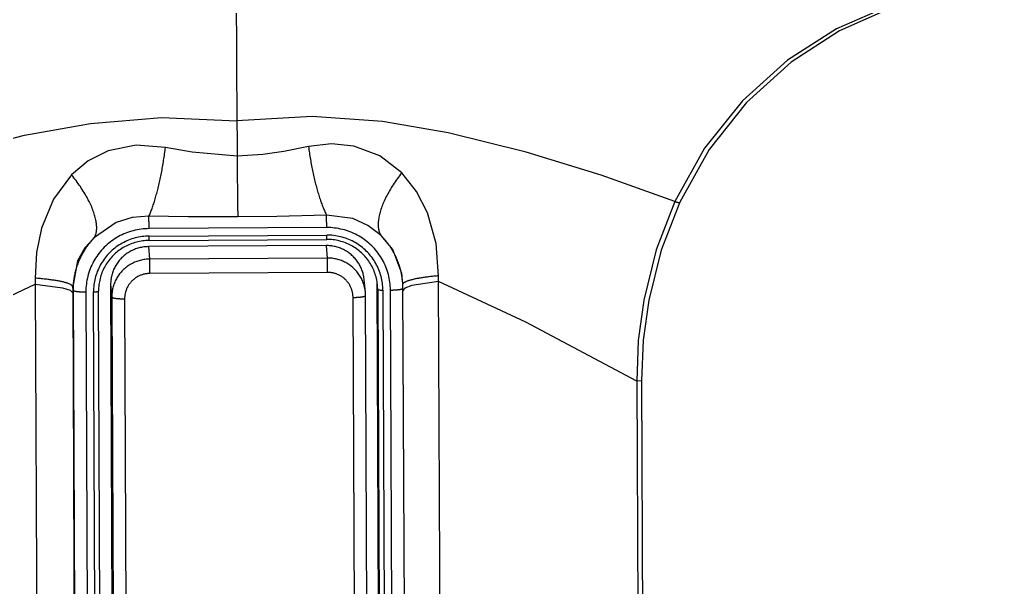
# Model space of a CAD drawing. Extents: x 5051 to 8526, y -300 to 2247.
# Drawn here: x 6057.12 to 6095.95, y 1175.55 to 1197.9 of the extents above; entities that cross this region are included whole.
import ezdxf

# ---------------------------------------------------------------- set-up
doc = ezdxf.new("R2010")
doc.units = 0
doc.header["$LTSCALE"] = 4
doc.header["$MEASUREMENT"] = 0
doc.layers.add('1', color=7, linetype='CONTINUOUS', true_color=0xffffff)

msp = doc.modelspace()

# ---------------------------------------------------------------- linework, layer by layer
at = {"layer": '1', "color": 7, "linetype": 'Continuous'}
for p, q in [((6069.217, 1189.714), (6062.218, 1189.672)), ((6062.219, 1189.375), (6069.218, 1189.417)), ((6069.195, 1189.004), (6062.196, 1188.962)), ((6062.217, 1189.203), (6069.217, 1189.245)), ((6062.217, 1189.204), (6062.217, 1189.203)), ((6069.195, 1189.004), (6069.241, 1188.514)), ((6062.196, 1188.962), (6062.241, 1188.471)), ((6069.241, 1188.514), (6062.241, 1188.471)), ((6069.249, 1187.948), (6062.25, 1187.906)), ((6060.702, 1187.467), (6060.748, 1186.977)), ((6060.702, 1187.467), (6060.812, 1161.724)), ((6070.741, 1187.167), (6070.695, 1187.657)), ((6071.225, 1187.278), (6071.201, 1187.531)), ((6071.311, 1161.787), (6071.201, 1187.531)), ((6072.208, 1187.586), (6072.196, 1187.715)), ((6059.222, 1187.248), (6059.21, 1187.381)), ((6059.222, 1187.248), (6059.332, 1161.505)), ((6059.728, 1187.181), (6059.839, 1161.438)), ((6060.139, 1161.44), (6060.028, 1187.183)), ((6060.336, 1161.469), (6060.226, 1187.212)), ((6071.225, 1187.278), (6071.335, 1161.535)), ((6071.427, 1187.252), (6071.538, 1161.508)), ((6071.838, 1161.51), (6071.727, 1187.253)), ((6072.331, 1161.583), (6072.221, 1187.326)), ((6060.748, 1186.977), (6060.858, 1161.234)), ((6061.254, 1186.91), (6061.365, 1161.167)), ((6070.364, 1161.221), (6070.254, 1186.964)), ((6070.857, 1161.294), (6070.747, 1187.037)), ((6081.431, 1183.668), (6081.888, 1077.066))]:
    msp.add_line(p, q, dxfattribs=at)
for points in [[(6065.648, 1199.103, 0), (6065.665, 1196.224, 0), (6065.678, 1193.914, 0)], [(6095.943, 1199.282, 0), (6093.644, 1199.045, 0), (6091.413, 1198.458, 0), (6089.306, 1197.538, 0), (6087.375, 1196.306, 0), (6085.592, 1194.708, 0), (6084.1, 1192.836, 0), (6082.931, 1190.741, 0)], [(6095.952, 1199.232, 0), (6093.686, 1198.973, 0), (6091.489, 1198.378, 0), (6089.414, 1197.457, 0), (6087.512, 1196.229, 0), (6085.756, 1194.642, 0), (6084.285, 1192.789, 0), (6083.129, 1190.719, 0)], [(6048.254, 1190.533, 0), (6051.196, 1191.597, 0), (6054.193, 1192.55, 0), (6057.306, 1193.348, 0), (6059.908, 1193.815, 0), (6062.705, 1194.051, 0), (6065.678, 1193.914, 0)], [(6082.931, 1190.741, 0), (6080.03, 1191.771, 0), (6077.073, 1192.688, 0), (6073.996, 1193.449, 0), (6071.42, 1193.884, 0), (6068.641, 1194.086, 0), (6065.678, 1193.914, 0)], [(6065.678, 1193.914, 0), (6065.683, 1193.141, 0), (6065.686, 1192.528, 0)], [(6062.862, 1192.87, 0), (6061.708, 1192.955, 0), (6060.603, 1192.732, 0), (6059.824, 1192.346, 0), (6059.161, 1191.793, 0)], [(6062.212, 1190.158, 0), (6062.228, 1190.193, 0), (6062.244, 1190.229, 0), (6062.259, 1190.267, 0), (6062.275, 1190.305, 0), (6062.291, 1190.344, 0), (6062.307, 1190.385, 0), (6062.322, 1190.426, 0), (6062.338, 1190.469, 0), (6062.353, 1190.512, 0), (6062.369, 1190.557, 0), (6062.384, 1190.602, 0), (6062.4, 1190.649, 0), (6062.415, 1190.696, 0), (6062.43, 1190.744, 0), (6062.445, 1190.794, 0), (6062.46, 1190.844, 0), (6062.475, 1190.894, 0), (6062.49, 1190.946, 0), (6062.504, 1190.998, 0), (6062.519, 1191.052, 0), (6062.533, 1191.106, 0), (6062.547, 1191.16, 0), (6062.561, 1191.215, 0), (6062.575, 1191.271, 0), (6062.589, 1191.328, 0), (6062.603, 1191.385, 0), (6062.616, 1191.443, 0), (6062.629, 1191.501, 0), (6062.642, 1191.56, 0), (6062.655, 1191.62, 0), (6062.668, 1191.68, 0), (6062.68, 1191.74, 0), (6062.692, 1191.801, 0), (6062.704, 1191.862, 0), (6062.716, 1191.923, 0), (6062.728, 1191.985, 0), (6062.739, 1192.047, 0), (6062.75, 1192.11, 0), (6062.761, 1192.172, 0), (6062.771, 1192.235, 0), (6062.782, 1192.298, 0), (6062.792, 1192.362, 0), (6062.801, 1192.425, 0), (6062.811, 1192.489, 0), (6062.82, 1192.552, 0), (6062.829, 1192.616, 0), (6062.838, 1192.68, 0), (6062.846, 1192.743, 0), (6062.854, 1192.807, 0), (6062.862, 1192.87, 0)], [(6065.686, 1192.528, 0), (6063.921, 1192.677, 0), (6062.862, 1192.87, 0)], [(6068.498, 1192.904, 0), (6067.521, 1192.711, 0), (6066.694, 1192.593, 0), (6065.686, 1192.528, 0)], [(6072.175, 1191.872, 0), (6071.314, 1192.536, 0), (6070.282, 1192.922, 0), (6069.399, 1193.008, 0), (6068.498, 1192.904, 0)], [(6068.498, 1192.904, 0), (6068.506, 1192.841, 0), (6068.515, 1192.777, 0), (6068.524, 1192.714, 0), (6068.533, 1192.65, 0), (6068.543, 1192.587, 0), (6068.553, 1192.523, 0), (6068.564, 1192.46, 0), (6068.574, 1192.397, 0), (6068.585, 1192.333, 0), (6068.596, 1192.27, 0), (6068.608, 1192.208, 0), (6068.62, 1192.145, 0), (6068.632, 1192.083, 0), (6068.644, 1192.021, 0), (6068.657, 1191.959, 0), (6068.669, 1191.898, 0), (6068.683, 1191.837, 0), (6068.696, 1191.776, 0), (6068.709, 1191.716, 0), (6068.723, 1191.656, 0), (6068.737, 1191.597, 0), (6068.752, 1191.538, 0), (6068.766, 1191.48, 0), (6068.781, 1191.422, 0), (6068.796, 1191.365, 0), (6068.811, 1191.309, 0), (6068.826, 1191.253, 0), (6068.841, 1191.198, 0), (6068.857, 1191.144, 0), (6068.873, 1191.09, 0), (6068.889, 1191.037, 0), (6068.905, 1190.985, 0), (6068.921, 1190.933, 0), (6068.937, 1190.883, 0), (6068.954, 1190.833, 0), (6068.97, 1190.784, 0), (6068.987, 1190.736, 0), (6069.004, 1190.689, 0), (6069.021, 1190.642, 0), (6069.038, 1190.597, 0), (6069.055, 1190.553, 0), (6069.072, 1190.509, 0), (6069.089, 1190.467, 0), (6069.107, 1190.426, 0), (6069.124, 1190.385, 0), (6069.142, 1190.346, 0), (6069.159, 1190.308, 0), (6069.176, 1190.271, 0), (6069.194, 1190.235, 0), (6069.211, 1190.2, 0)], [(6065.688, 1192.528, 0), (6065.688, 1192.475, 0), (6065.688, 1192.421, 0), (6065.688, 1192.367, 0), (6065.689, 1192.314, 0), (6065.689, 1192.26, 0), (6065.689, 1192.207, 0), (6065.69, 1192.153, 0), (6065.69, 1192.1, 0), (6065.69, 1192.046, 0), (6065.691, 1191.993, 0), (6065.691, 1191.94, 0), (6065.692, 1191.887, 0), (6065.692, 1191.834, 0), (6065.692, 1191.782, 0), (6065.693, 1191.729, 0), (6065.693, 1191.677, 0), (6065.694, 1191.625, 0), (6065.694, 1191.573, 0), (6065.695, 1191.522, 0), (6065.695, 1191.47, 0), (6065.696, 1191.419, 0), (6065.696, 1191.369, 0), (6065.697, 1191.318, 0), (6065.697, 1191.268, 0), (6065.698, 1191.219, 0), (6065.698, 1191.169, 0), (6065.699, 1191.12, 0), (6065.699, 1191.072, 0), (6065.7, 1191.024, 0), (6065.7, 1190.976, 0), (6065.701, 1190.929, 0), (6065.701, 1190.882, 0), (6065.702, 1190.836, 0), (6065.703, 1190.79, 0), (6065.703, 1190.745, 0), (6065.704, 1190.7, 0), (6065.704, 1190.656, 0), (6065.705, 1190.612, 0), (6065.706, 1190.569, 0), (6065.706, 1190.526, 0), (6065.707, 1190.484, 0), (6065.707, 1190.443, 0), (6065.708, 1190.402, 0), (6065.709, 1190.362, 0), (6065.709, 1190.323, 0), (6065.71, 1190.284, 0), (6065.711, 1190.246, 0), (6065.711, 1190.208, 0), (6065.712, 1190.171, 0), (6065.713, 1190.135, 0)], [(6059.161, 1191.793, 0), (6058.449, 1190.826, 0), (6057.977, 1189.694, 0), (6057.779, 1188.726, 0), (6057.729, 1187.719, 0)], [(6060.067, 1189.329, 0), (6060.082, 1189.356, 0), (6060.095, 1189.386, 0), (6060.108, 1189.416, 0), (6060.119, 1189.448, 0), (6060.128, 1189.481, 0), (6060.136, 1189.515, 0), (6060.143, 1189.55, 0), (6060.148, 1189.587, 0), (6060.152, 1189.625, 0), (6060.155, 1189.663, 0), (6060.156, 1189.703, 0), (6060.155, 1189.744, 0), (6060.153, 1189.786, 0), (6060.15, 1189.829, 0), (6060.145, 1189.874, 0), (6060.139, 1189.919, 0), (6060.132, 1189.965, 0), (6060.123, 1190.011, 0), (6060.112, 1190.059, 0), (6060.1, 1190.108, 0), (6060.087, 1190.157, 0), (6060.073, 1190.208, 0), (6060.057, 1190.259, 0), (6060.039, 1190.31, 0), (6060.021, 1190.363, 0), (6060.001, 1190.416, 0), (6059.979, 1190.469, 0), (6059.957, 1190.524, 0), (6059.933, 1190.578, 0), (6059.907, 1190.634, 0), (6059.881, 1190.69, 0), (6059.853, 1190.746, 0), (6059.824, 1190.803, 0), (6059.794, 1190.86, 0), (6059.762, 1190.917, 0), (6059.729, 1190.975, 0), (6059.696, 1191.033, 0), (6059.661, 1191.091, 0), (6059.625, 1191.149, 0), (6059.587, 1191.208, 0), (6059.549, 1191.266, 0), (6059.51, 1191.325, 0), (6059.47, 1191.384, 0), (6059.428, 1191.443, 0), (6059.386, 1191.501, 0), (6059.343, 1191.56, 0), (6059.299, 1191.619, 0), (6059.254, 1191.677, 0), (6059.208, 1191.735, 0), (6059.161, 1191.793, 0)], [(6072.175, 1191.872, 0), (6072.13, 1191.813, 0), (6072.085, 1191.754, 0), (6072.041, 1191.695, 0), (6071.998, 1191.636, 0), (6071.956, 1191.577, 0), (6071.915, 1191.518, 0), (6071.875, 1191.459, 0), (6071.836, 1191.399, 0), (6071.798, 1191.34, 0), (6071.762, 1191.281, 0), (6071.726, 1191.222, 0), (6071.691, 1191.163, 0), (6071.658, 1191.105, 0), (6071.626, 1191.046, 0), (6071.595, 1190.988, 0), (6071.565, 1190.93, 0), (6071.536, 1190.873, 0), (6071.509, 1190.816, 0), (6071.483, 1190.759, 0), (6071.458, 1190.703, 0), (6071.434, 1190.648, 0), (6071.412, 1190.593, 0), (6071.391, 1190.538, 0), (6071.372, 1190.484, 0), (6071.354, 1190.431, 0), (6071.337, 1190.378, 0), (6071.322, 1190.326, 0), (6071.307, 1190.275, 0), (6071.295, 1190.225, 0), (6071.284, 1190.175, 0), (6071.274, 1190.126, 0), (6071.265, 1190.079, 0), (6071.258, 1190.032, 0), (6071.253, 1189.985, 0), (6071.249, 1189.94, 0), (6071.246, 1189.896, 0), (6071.245, 1189.853, 0), (6071.245, 1189.811, 0), (6071.247, 1189.77, 0), (6071.25, 1189.73, 0), (6071.254, 1189.691, 0), (6071.26, 1189.654, 0), (6071.268, 1189.617, 0), (6071.276, 1189.582, 0), (6071.286, 1189.548, 0), (6071.298, 1189.515, 0), (6071.311, 1189.484, 0), (6071.325, 1189.453, 0), (6071.341, 1189.424, 0), (6071.358, 1189.397, 0)], [(6073.622, 1187.815, 0), (6073.524, 1189.089, 0), (6073.188, 1190.287, 0), (6072.754, 1191.135, 0), (6072.175, 1191.872, 0)], [(6082.931, 1190.741, 0), (6082.199, 1188.835, 0), (6081.708, 1186.856, 0), (6081.494, 1185.268, 0), (6081.431, 1183.668, 0)], [(6083.129, 1190.719, 0), (6082.397, 1188.825, 0), (6081.903, 1186.857, 0), (6081.684, 1185.277, 0), (6081.616, 1183.685, 0)], [(6082.931, 1190.741, 0), (6082.94, 1190.738, 0), (6082.948, 1190.735, 0), (6082.957, 1190.733, 0), (6082.965, 1190.73, 0), (6082.973, 1190.727, 0), (6082.981, 1190.724, 0), (6082.989, 1190.722, 0), (6082.996, 1190.72, 0), (6083.004, 1190.717, 0), (6083.011, 1190.715, 0), (6083.018, 1190.713, 0), (6083.025, 1190.711, 0), (6083.032, 1190.709, 0), (6083.038, 1190.707, 0), (6083.045, 1190.706, 0), (6083.051, 1190.704, 0), (6083.057, 1190.703, 0), (6083.063, 1190.701, 0), (6083.068, 1190.7, 0), (6083.074, 1190.699, 0), (6083.079, 1190.698, 0), (6083.084, 1190.697, 0), (6083.088, 1190.696, 0), (6083.093, 1190.696, 0), (6083.097, 1190.695, 0), (6083.101, 1190.695, 0), (6083.105, 1190.695, 0), (6083.109, 1190.694, 0), (6083.112, 1190.694, 0), (6083.115, 1190.694, 0), (6083.118, 1190.694, 0), (6083.121, 1190.695, 0), (6083.124, 1190.695, 0), (6083.126, 1190.696, 0), (6083.128, 1190.696, 0), (6083.13, 1190.697, 0), (6083.131, 1190.698, 0), (6083.132, 1190.699, 0), (6083.133, 1190.7, 0), (6083.134, 1190.701, 0), (6083.135, 1190.702, 0), (6083.135, 1190.704, 0), (6083.135, 1190.705, 0), (6083.135, 1190.707, 0), (6083.135, 1190.709, 0), (6083.134, 1190.71, 0), (6083.133, 1190.712, 0), (6083.132, 1190.715, 0), (6083.131, 1190.717, 0), (6083.129, 1190.719, 0)], [(6062.212, 1190.158, 0), (6061.549, 1190.108, 0), (6060.916, 1189.911, 0), (6060.067, 1189.328, 0)], [(6062.218, 1189.672, 0), (6062.218, 1189.683, 0), (6062.218, 1189.694, 0), (6062.217, 1189.705, 0), (6062.217, 1189.716, 0), (6062.217, 1189.728, 0), (6062.217, 1189.739, 0), (6062.217, 1189.75, 0), (6062.217, 1189.761, 0), (6062.217, 1189.773, 0), (6062.217, 1189.784, 0), (6062.217, 1189.795, 0), (6062.217, 1189.806, 0), (6062.217, 1189.817, 0), (6062.217, 1189.828, 0), (6062.217, 1189.84, 0), (6062.216, 1189.851, 0), (6062.216, 1189.861, 0), (6062.216, 1189.872, 0), (6062.216, 1189.883, 0), (6062.216, 1189.894, 0), (6062.216, 1189.905, 0), (6062.216, 1189.915, 0), (6062.216, 1189.926, 0), (6062.216, 1189.936, 0), (6062.215, 1189.946, 0), (6062.215, 1189.957, 0), (6062.215, 1189.967, 0), (6062.215, 1189.977, 0), (6062.215, 1189.987, 0), (6062.215, 1189.996, 0), (6062.215, 1190.006, 0), (6062.215, 1190.016, 0), (6062.214, 1190.025, 0), (6062.214, 1190.034, 0), (6062.214, 1190.043, 0), (6062.214, 1190.052, 0), (6062.214, 1190.061, 0), (6062.214, 1190.069, 0), (6062.214, 1190.078, 0), (6062.213, 1190.086, 0), (6062.213, 1190.094, 0), (6062.213, 1190.102, 0), (6062.213, 1190.11, 0), (6062.213, 1190.117, 0), (6062.213, 1190.125, 0), (6062.213, 1190.132, 0), (6062.212, 1190.139, 0), (6062.212, 1190.145, 0), (6062.212, 1190.152, 0), (6062.212, 1190.158, 0)], [(6065.713, 1190.135, 0), (6063.752, 1190.139, 0), (6062.212, 1190.158, 0)], [(6069.211, 1190.2, 0), (6067.253, 1190.155, 0), (6065.713, 1190.135, 0)], [(6069.217, 1189.714, 0), (6069.217, 1189.725, 0), (6069.217, 1189.736, 0), (6069.217, 1189.747, 0), (6069.217, 1189.759, 0), (6069.217, 1189.77, 0), (6069.217, 1189.781, 0), (6069.217, 1189.792, 0), (6069.216, 1189.804, 0), (6069.216, 1189.815, 0), (6069.216, 1189.826, 0), (6069.216, 1189.837, 0), (6069.216, 1189.848, 0), (6069.216, 1189.859, 0), (6069.216, 1189.871, 0), (6069.216, 1189.882, 0), (6069.216, 1189.893, 0), (6069.216, 1189.904, 0), (6069.216, 1189.915, 0), (6069.215, 1189.925, 0), (6069.215, 1189.936, 0), (6069.215, 1189.947, 0), (6069.215, 1189.957, 0), (6069.215, 1189.968, 0), (6069.215, 1189.978, 0), (6069.215, 1189.989, 0), (6069.215, 1189.999, 0), (6069.215, 1190.009, 0), (6069.214, 1190.019, 0), (6069.214, 1190.029, 0), (6069.214, 1190.039, 0), (6069.214, 1190.048, 0), (6069.214, 1190.058, 0), (6069.214, 1190.067, 0), (6069.214, 1190.076, 0), (6069.214, 1190.085, 0), (6069.213, 1190.094, 0), (6069.213, 1190.103, 0), (6069.213, 1190.111, 0), (6069.213, 1190.12, 0), (6069.213, 1190.128, 0), (6069.213, 1190.136, 0), (6069.213, 1190.144, 0), (6069.212, 1190.152, 0), (6069.212, 1190.159, 0), (6069.212, 1190.167, 0), (6069.212, 1190.174, 0), (6069.212, 1190.181, 0), (6069.212, 1190.188, 0), (6069.211, 1190.194, 0), (6069.211, 1190.2, 0)], [(6071.358, 1189.396, 0), (6070.841, 1189.797, 0), (6070.241, 1190.067, 0), (6069.211, 1190.2, 0)], [(6062.218, 1189.672, 0), (6062.139, 1189.67, 0), (6062.061, 1189.666, 0), (6061.982, 1189.659, 0), (6061.904, 1189.65, 0), (6061.827, 1189.639, 0), (6061.749, 1189.625, 0), (6061.673, 1189.609, 0), (6061.596, 1189.59, 0), (6061.521, 1189.569, 0), (6061.446, 1189.546, 0), (6061.371, 1189.52, 0), (6061.298, 1189.492, 0), (6061.226, 1189.462, 0), (6061.154, 1189.43, 0), (6061.084, 1189.395, 0), (6061.015, 1189.358, 0), (6060.947, 1189.319, 0), (6060.88, 1189.278, 0), (6060.814, 1189.235, 0), (6060.75, 1189.19, 0), (6060.688, 1189.143, 0), (6060.627, 1189.094, 0), (6060.567, 1189.043, 0), (6060.509, 1188.99, 0), (6060.453, 1188.936, 0), (6060.399, 1188.88, 0), (6060.346, 1188.822, 0), (6060.295, 1188.762, 0), (6060.247, 1188.701, 0), (6060.2, 1188.639, 0), (6060.155, 1188.575, 0), (6060.112, 1188.51, 0), (6060.071, 1188.443, 0), (6060.033, 1188.376, 0), (6059.996, 1188.307, 0), (6059.962, 1188.237, 0), (6059.93, 1188.165, 0), (6059.9, 1188.093, 0), (6059.873, 1188.021, 0), (6059.848, 1187.947, 0), (6059.825, 1187.872, 0), (6059.804, 1187.797, 0), (6059.786, 1187.722, 0), (6059.771, 1187.645, 0), (6059.758, 1187.569, 0), (6059.747, 1187.492, 0), (6059.739, 1187.414, 0), (6059.733, 1187.337, 0), (6059.729, 1187.259, 0), (6059.728, 1187.181, 0)], [(6062.219, 1189.375, 0), (6062.15, 1189.373, 0), (6062.081, 1189.369, 0), (6062.012, 1189.364, 0), (6061.943, 1189.356, 0), (6061.875, 1189.346, 0), (6061.807, 1189.333, 0), (6061.739, 1189.319, 0), (6061.672, 1189.303, 0), (6061.606, 1189.284, 0), (6061.54, 1189.264, 0), (6061.474, 1189.241, 0), (6061.41, 1189.217, 0), (6061.346, 1189.19, 0), (6061.283, 1189.162, 0), (6061.221, 1189.131, 0), (6061.16, 1189.099, 0), (6061.1, 1189.064, 0), (6061.042, 1189.028, 0), (6060.984, 1188.99, 0), (6060.928, 1188.951, 0), (6060.873, 1188.909, 0), (6060.819, 1188.866, 0), (6060.766, 1188.821, 0), (6060.716, 1188.775, 0), (6060.666, 1188.727, 0), (6060.618, 1188.678, 0), (6060.572, 1188.627, 0), (6060.527, 1188.575, 0), (6060.484, 1188.521, 0), (6060.443, 1188.466, 0), (6060.404, 1188.41, 0), (6060.366, 1188.352, 0), (6060.33, 1188.294, 0), (6060.296, 1188.234, 0), (6060.264, 1188.173, 0), (6060.234, 1188.112, 0), (6060.206, 1188.049, 0), (6060.179, 1187.986, 0), (6060.155, 1187.922, 0), (6060.133, 1187.857, 0), (6060.113, 1187.791, 0), (6060.095, 1187.725, 0), (6060.079, 1187.658, 0), (6060.066, 1187.591, 0), (6060.054, 1187.524, 0), (6060.045, 1187.456, 0), (6060.037, 1187.388, 0), (6060.032, 1187.32, 0), (6060.029, 1187.251, 0), (6060.028, 1187.183, 0)], [(6062.217, 1189.203, 0), (6062.218, 1189.203, 0), (6062.218, 1189.203, 0), (6062.218, 1189.203, 0), (6062.218, 1189.204, 0), (6062.218, 1189.205, 0), (6062.218, 1189.205, 0), (6062.218, 1189.207, 0), (6062.218, 1189.208, 0), (6062.218, 1189.209, 0), (6062.218, 1189.211, 0), (6062.218, 1189.212, 0), (6062.218, 1189.214, 0), (6062.218, 1189.216, 0), (6062.218, 1189.218, 0), (6062.218, 1189.221, 0), (6062.218, 1189.223, 0), (6062.218, 1189.226, 0), (6062.219, 1189.228, 0), (6062.219, 1189.231, 0), (6062.219, 1189.234, 0), (6062.219, 1189.238, 0), (6062.219, 1189.241, 0), (6062.219, 1189.244, 0), (6062.219, 1189.248, 0), (6062.219, 1189.252, 0), (6062.219, 1189.255, 0), (6062.219, 1189.259, 0), (6062.219, 1189.263, 0), (6062.219, 1189.267, 0), (6062.219, 1189.272, 0), (6062.219, 1189.276, 0), (6062.219, 1189.281, 0), (6062.219, 1189.285, 0), (6062.219, 1189.29, 0), (6062.219, 1189.295, 0), (6062.219, 1189.3, 0), (6062.219, 1189.304, 0), (6062.219, 1189.31, 0), (6062.219, 1189.315, 0), (6062.219, 1189.32, 0), (6062.219, 1189.325, 0), (6062.219, 1189.33, 0), (6062.219, 1189.336, 0), (6062.219, 1189.341, 0), (6062.219, 1189.347, 0), (6062.219, 1189.352, 0), (6062.219, 1189.358, 0), (6062.219, 1189.363, 0), (6062.219, 1189.369, 0), (6062.219, 1189.375, 0)], [(6071.727, 1187.253, 0), (6071.726, 1187.331, 0), (6071.722, 1187.409, 0), (6071.715, 1187.486, 0), (6071.706, 1187.564, 0), (6071.695, 1187.64, 0), (6071.681, 1187.717, 0), (6071.665, 1187.793, 0), (6071.646, 1187.869, 0), (6071.625, 1187.943, 0), (6071.602, 1188.018, 0), (6071.576, 1188.091, 0), (6071.548, 1188.164, 0), (6071.518, 1188.235, 0), (6071.485, 1188.306, 0), (6071.45, 1188.376, 0), (6071.413, 1188.444, 0), (6071.374, 1188.511, 0), (6071.332, 1188.577, 0), (6071.289, 1188.642, 0), (6071.244, 1188.706, 0), (6071.196, 1188.767, 0), (6071.147, 1188.828, 0), (6071.096, 1188.887, 0), (6071.043, 1188.944, 0), (6070.988, 1188.999, 0), (6070.931, 1189.053, 0), (6070.873, 1189.105, 0), (6070.813, 1189.155, 0), (6070.751, 1189.204, 0), (6070.688, 1189.25, 0), (6070.624, 1189.294, 0), (6070.558, 1189.336, 0), (6070.491, 1189.377, 0), (6070.423, 1189.415, 0), (6070.353, 1189.451, 0), (6070.282, 1189.485, 0), (6070.211, 1189.516, 0), (6070.138, 1189.545, 0), (6070.064, 1189.572, 0), (6069.99, 1189.597, 0), (6069.915, 1189.62, 0), (6069.839, 1189.64, 0), (6069.763, 1189.657, 0), (6069.686, 1189.673, 0), (6069.608, 1189.686, 0), (6069.53, 1189.696, 0), (6069.452, 1189.704, 0), (6069.374, 1189.71, 0), (6069.295, 1189.713, 0), (6069.217, 1189.714, 0)], [(6069.217, 1189.245, 0), (6069.217, 1189.245, 0), (6069.217, 1189.245, 0), (6069.217, 1189.245, 0), (6069.217, 1189.246, 0), (6069.217, 1189.247, 0), (6069.217, 1189.248, 0), (6069.217, 1189.249, 0), (6069.217, 1189.25, 0), (6069.217, 1189.251, 0), (6069.217, 1189.253, 0), (6069.218, 1189.255, 0), (6069.218, 1189.256, 0), (6069.218, 1189.258, 0), (6069.218, 1189.261, 0), (6069.218, 1189.263, 0), (6069.218, 1189.265, 0), (6069.218, 1189.268, 0), (6069.218, 1189.271, 0), (6069.218, 1189.274, 0), (6069.218, 1189.277, 0), (6069.218, 1189.28, 0), (6069.218, 1189.283, 0), (6069.218, 1189.286, 0), (6069.218, 1189.29, 0), (6069.218, 1189.294, 0), (6069.218, 1189.297, 0), (6069.218, 1189.301, 0), (6069.218, 1189.305, 0), (6069.218, 1189.31, 0), (6069.218, 1189.314, 0), (6069.218, 1189.318, 0), (6069.218, 1189.323, 0), (6069.218, 1189.327, 0), (6069.218, 1189.332, 0), (6069.218, 1189.337, 0), (6069.218, 1189.342, 0), (6069.218, 1189.347, 0), (6069.218, 1189.352, 0), (6069.218, 1189.357, 0), (6069.218, 1189.362, 0), (6069.218, 1189.367, 0), (6069.218, 1189.372, 0), (6069.218, 1189.378, 0), (6069.218, 1189.383, 0), (6069.218, 1189.389, 0), (6069.218, 1189.394, 0), (6069.218, 1189.4, 0), (6069.218, 1189.405, 0), (6069.218, 1189.411, 0), (6069.218, 1189.417, 0)], [(6071.427, 1187.252, 0), (6071.426, 1187.32, 0), (6071.422, 1187.388, 0), (6071.417, 1187.457, 0), (6071.409, 1187.525, 0), (6071.399, 1187.592, 0), (6071.387, 1187.66, 0), (6071.372, 1187.726, 0), (6071.356, 1187.793, 0), (6071.337, 1187.859, 0), (6071.317, 1187.924, 0), (6071.294, 1187.989, 0), (6071.269, 1188.053, 0), (6071.243, 1188.116, 0), (6071.214, 1188.178, 0), (6071.183, 1188.239, 0), (6071.151, 1188.299, 0), (6071.116, 1188.359, 0), (6071.08, 1188.417, 0), (6071.042, 1188.474, 0), (6071.002, 1188.529, 0), (6070.96, 1188.584, 0), (6070.917, 1188.637, 0), (6070.871, 1188.689, 0), (6070.825, 1188.739, 0), (6070.776, 1188.788, 0), (6070.727, 1188.835, 0), (6070.675, 1188.881, 0), (6070.623, 1188.925, 0), (6070.568, 1188.968, 0), (6070.513, 1189.008, 0), (6070.456, 1189.047, 0), (6070.398, 1189.085, 0), (6070.339, 1189.12, 0), (6070.279, 1189.154, 0), (6070.218, 1189.185, 0), (6070.156, 1189.215, 0), (6070.093, 1189.243, 0), (6070.029, 1189.269, 0), (6069.964, 1189.292, 0), (6069.898, 1189.314, 0), (6069.832, 1189.334, 0), (6069.766, 1189.352, 0), (6069.698, 1189.367, 0), (6069.631, 1189.381, 0), (6069.562, 1189.392, 0), (6069.494, 1189.401, 0), (6069.425, 1189.408, 0), (6069.356, 1189.413, 0), (6069.287, 1189.416, 0), (6069.218, 1189.417, 0)], [(6072.059, 1188.277, 0), (6072.05, 1188.302, 0), (6072.041, 1188.327, 0), (6072.031, 1188.352, 0), (6072.022, 1188.377, 0), (6072.012, 1188.402, 0), (6072.002, 1188.426, 0), (6071.992, 1188.451, 0), (6071.982, 1188.475, 0), (6071.971, 1188.5, 0), (6071.96, 1188.524, 0), (6071.949, 1188.548, 0), (6071.938, 1188.572, 0), (6071.926, 1188.596, 0), (6071.915, 1188.62, 0), (6071.903, 1188.644, 0), (6071.891, 1188.668, 0), (6071.878, 1188.691, 0), (6071.866, 1188.715, 0), (6071.853, 1188.738, 0), (6071.84, 1188.761, 0), (6071.827, 1188.785, 0), (6071.813, 1188.808, 0), (6071.8, 1188.83, 0), (6071.786, 1188.853, 0), (6071.772, 1188.876, 0), (6071.758, 1188.898, 0), (6071.743, 1188.921, 0), (6071.729, 1188.943, 0), (6071.714, 1188.965, 0), (6071.699, 1188.987, 0), (6071.684, 1189.009, 0), (6071.668, 1189.031, 0), (6071.653, 1189.052, 0), (6071.637, 1189.074, 0), (6071.621, 1189.095, 0), (6071.605, 1189.116, 0), (6071.588, 1189.137, 0), (6071.572, 1189.158, 0), (6071.555, 1189.179, 0), (6071.538, 1189.199, 0), (6071.521, 1189.22, 0), (6071.503, 1189.24, 0), (6071.486, 1189.26, 0), (6071.468, 1189.28, 0), (6071.45, 1189.3, 0), (6071.432, 1189.32, 0), (6071.414, 1189.339, 0), (6071.396, 1189.358, 0), (6071.377, 1189.378, 0), (6071.358, 1189.396, 0)], [(6072.171, 1187.911, 0), (6071.82, 1188.854, 0), (6071.358, 1189.396, 0)], [(6060.067, 1189.328, 0), (6059.689, 1188.915, 0), (6059.403, 1188.4, 0), (6059.21, 1187.381, 0)], [(6060.067, 1189.328, 0), (6060.035, 1189.295, 0), (6060.003, 1189.261, 0), (6059.972, 1189.227, 0), (6059.942, 1189.192, 0), (6059.912, 1189.157, 0), (6059.882, 1189.121, 0), (6059.854, 1189.085, 0), (6059.825, 1189.049, 0), (6059.798, 1189.012, 0), (6059.771, 1188.974, 0), (6059.744, 1188.937, 0), (6059.718, 1188.898, 0), (6059.693, 1188.86, 0), (6059.669, 1188.821, 0), (6059.644, 1188.782, 0), (6059.621, 1188.742, 0), (6059.598, 1188.702, 0), (6059.576, 1188.661, 0), (6059.554, 1188.621, 0), (6059.534, 1188.58, 0), (6059.513, 1188.538, 0), (6059.494, 1188.497, 0), (6059.475, 1188.455, 0), (6059.456, 1188.412, 0), (6059.439, 1188.37, 0), (6059.422, 1188.327, 0), (6059.405, 1188.284, 0), (6059.39, 1188.241, 0), (6059.375, 1188.197, 0), (6059.361, 1188.153, 0), (6059.347, 1188.109, 0), (6059.334, 1188.065, 0), (6059.322, 1188.021, 0), (6059.31, 1187.976, 0), (6059.299, 1187.932, 0), (6059.289, 1187.887, 0), (6059.28, 1187.842, 0), (6059.271, 1187.797, 0), (6059.263, 1187.751, 0), (6059.256, 1187.706, 0), (6059.249, 1187.661, 0), (6059.243, 1187.615, 0), (6059.238, 1187.569, 0), (6059.234, 1187.524, 0), (6059.23, 1187.478, 0), (6059.227, 1187.432, 0), (6059.225, 1187.386, 0), (6059.223, 1187.34, 0), (6059.222, 1187.294, 0), (6059.222, 1187.248, 0)], [(6062.217, 1189.204, 0), (6062.154, 1189.203, 0), (6062.092, 1189.2, 0), (6062.029, 1189.195, 0), (6061.967, 1189.187, 0), (6061.904, 1189.178, 0), (6061.843, 1189.167, 0), (6061.781, 1189.154, 0), (6061.72, 1189.139, 0), (6061.66, 1189.123, 0), (6061.6, 1189.104, 0), (6061.54, 1189.083, 0), (6061.482, 1189.061, 0), (6061.424, 1189.037, 0), (6061.366, 1189.011, 0), (6061.31, 1188.983, 0), (6061.255, 1188.954, 0), (6061.2, 1188.923, 0), (6061.147, 1188.89, 0), (6061.095, 1188.855, 0), (6061.043, 1188.819, 0), (6060.993, 1188.782, 0), (6060.944, 1188.742, 0), (6060.897, 1188.702, 0), (6060.85, 1188.66, 0), (6060.806, 1188.616, 0), (6060.762, 1188.571, 0), (6060.72, 1188.525, 0), (6060.679, 1188.477, 0), (6060.64, 1188.428, 0), (6060.603, 1188.378, 0), (6060.567, 1188.327, 0), (6060.533, 1188.275, 0), (6060.5, 1188.222, 0), (6060.469, 1188.168, 0), (6060.44, 1188.113, 0), (6060.413, 1188.056, 0), (6060.387, 1188, 0), (6060.363, 1187.942, 0), (6060.341, 1187.884, 0), (6060.321, 1187.825, 0), (6060.303, 1187.765, 0), (6060.287, 1187.705, 0), (6060.272, 1187.644, 0), (6060.26, 1187.583, 0), (6060.249, 1187.522, 0), (6060.24, 1187.46, 0), (6060.234, 1187.399, 0), (6060.229, 1187.337, 0), (6060.227, 1187.274, 0), (6060.226, 1187.212, 0)], [(6070.695, 1187.658, 0), (6070.69, 1187.701, 0), (6070.684, 1187.745, 0), (6070.677, 1187.788, 0), (6070.668, 1187.832, 0), (6070.658, 1187.874, 0), (6070.647, 1187.917, 0), (6070.635, 1187.959, 0), (6070.621, 1188.001, 0), (6070.606, 1188.043, 0), (6070.59, 1188.084, 0), (6070.572, 1188.124, 0), (6070.553, 1188.164, 0), (6070.534, 1188.203, 0), (6070.513, 1188.242, 0), (6070.49, 1188.28, 0), (6070.467, 1188.318, 0), (6070.443, 1188.355, 0), (6070.417, 1188.391, 0), (6070.391, 1188.426, 0), (6070.363, 1188.46, 0), (6070.334, 1188.494, 0), (6070.305, 1188.527, 0), (6070.274, 1188.559, 0), (6070.242, 1188.59, 0), (6070.21, 1188.62, 0), (6070.176, 1188.649, 0), (6070.142, 1188.677, 0), (6070.107, 1188.704, 0), (6070.071, 1188.73, 0), (6070.035, 1188.755, 0), (6069.997, 1188.779, 0), (6069.959, 1188.802, 0), (6069.921, 1188.823, 0), (6069.881, 1188.844, 0), (6069.841, 1188.863, 0), (6069.801, 1188.881, 0), (6069.76, 1188.898, 0), (6069.718, 1188.914, 0), (6069.676, 1188.928, 0), (6069.634, 1188.941, 0), (6069.591, 1188.953, 0), (6069.548, 1188.964, 0), (6069.504, 1188.974, 0), (6069.461, 1188.982, 0), (6069.417, 1188.989, 0), (6069.373, 1188.994, 0), (6069.328, 1188.999, 0), (6069.284, 1189.002, 0), (6069.24, 1189.003, 0), (6069.195, 1189.004, 0)], [(6071.225, 1187.278, 0), (6071.224, 1187.341, 0), (6071.22, 1187.403, 0), (6071.215, 1187.465, 0), (6071.208, 1187.527, 0), (6071.199, 1187.588, 0), (6071.188, 1187.649, 0), (6071.175, 1187.71, 0), (6071.16, 1187.771, 0), (6071.143, 1187.83, 0), (6071.124, 1187.89, 0), (6071.104, 1187.949, 0), (6071.081, 1188.007, 0), (6071.057, 1188.064, 0), (6071.031, 1188.12, 0), (6071.003, 1188.176, 0), (6070.973, 1188.231, 0), (6070.942, 1188.285, 0), (6070.909, 1188.338, 0), (6070.874, 1188.389, 0), (6070.838, 1188.44, 0), (6070.8, 1188.49, 0), (6070.76, 1188.538, 0), (6070.719, 1188.585, 0), (6070.677, 1188.631, 0), (6070.633, 1188.675, 0), (6070.588, 1188.718, 0), (6070.541, 1188.76, 0), (6070.493, 1188.8, 0), (6070.444, 1188.838, 0), (6070.394, 1188.876, 0), (6070.342, 1188.911, 0), (6070.289, 1188.945, 0), (6070.236, 1188.977, 0), (6070.181, 1189.008, 0), (6070.125, 1189.036, 0), (6070.069, 1189.063, 0), (6070.011, 1189.089, 0), (6069.953, 1189.112, 0), (6069.894, 1189.134, 0), (6069.835, 1189.153, 0), (6069.775, 1189.171, 0), (6069.714, 1189.187, 0), (6069.653, 1189.202, 0), (6069.591, 1189.214, 0), (6069.529, 1189.224, 0), (6069.467, 1189.233, 0), (6069.405, 1189.239, 0), (6069.342, 1189.244, 0), (6069.279, 1189.246, 0), (6069.216, 1189.247, 0)], [(6062.196, 1188.962, 0), (6062.149, 1188.96, 0), (6062.102, 1188.958, 0), (6062.055, 1188.954, 0), (6062.008, 1188.949, 0), (6061.961, 1188.942, 0), (6061.915, 1188.934, 0), (6061.869, 1188.924, 0), (6061.823, 1188.913, 0), (6061.778, 1188.9, 0), (6061.733, 1188.886, 0), (6061.688, 1188.871, 0), (6061.644, 1188.854, 0), (6061.601, 1188.836, 0), (6061.558, 1188.816, 0), (6061.516, 1188.796, 0), (6061.474, 1188.773, 0), (6061.433, 1188.75, 0), (6061.393, 1188.725, 0), (6061.354, 1188.7, 0), (6061.315, 1188.673, 0), (6061.278, 1188.644, 0), (6061.241, 1188.615, 0), (6061.206, 1188.584, 0), (6061.171, 1188.553, 0), (6061.137, 1188.52, 0), (6061.104, 1188.486, 0), (6061.073, 1188.452, 0), (6061.042, 1188.416, 0), (6061.013, 1188.379, 0), (6060.985, 1188.342, 0), (6060.958, 1188.304, 0), (6060.932, 1188.264, 0), (6060.908, 1188.225, 0), (6060.885, 1188.184, 0), (6060.863, 1188.143, 0), (6060.842, 1188.101, 0), (6060.823, 1188.058, 0), (6060.805, 1188.015, 0), (6060.789, 1187.971, 0), (6060.774, 1187.927, 0), (6060.76, 1187.882, 0), (6060.748, 1187.837, 0), (6060.737, 1187.791, 0), (6060.728, 1187.746, 0), (6060.72, 1187.7, 0), (6060.713, 1187.653, 0), (6060.708, 1187.607, 0), (6060.705, 1187.561, 0), (6060.703, 1187.514, 0), (6060.702, 1187.467, 0)], [(6062.241, 1188.471, 0), (6062.194, 1188.47, 0), (6062.147, 1188.468, 0), (6062.1, 1188.464, 0), (6062.053, 1188.459, 0), (6062.007, 1188.452, 0), (6061.96, 1188.443, 0), (6061.914, 1188.434, 0), (6061.869, 1188.422, 0), (6061.823, 1188.41, 0), (6061.778, 1188.396, 0), (6061.734, 1188.381, 0), (6061.69, 1188.364, 0), (6061.646, 1188.346, 0), (6061.603, 1188.326, 0), (6061.561, 1188.305, 0), (6061.52, 1188.283, 0), (6061.479, 1188.26, 0), (6061.439, 1188.235, 0), (6061.399, 1188.209, 0), (6061.361, 1188.182, 0), (6061.323, 1188.154, 0), (6061.287, 1188.125, 0), (6061.251, 1188.094, 0), (6061.216, 1188.063, 0), (6061.183, 1188.03, 0), (6061.15, 1187.996, 0), (6061.118, 1187.962, 0), (6061.088, 1187.926, 0), (6061.059, 1187.889, 0), (6061.031, 1187.852, 0), (6061.004, 1187.814, 0), (6060.978, 1187.774, 0), (6060.954, 1187.734, 0), (6060.93, 1187.694, 0), (6060.908, 1187.652, 0), (6060.888, 1187.61, 0), (6060.869, 1187.568, 0), (6060.851, 1187.525, 0), (6060.834, 1187.481, 0), (6060.819, 1187.437, 0), (6060.806, 1187.392, 0), (6060.793, 1187.347, 0), (6060.783, 1187.301, 0), (6060.773, 1187.256, 0), (6060.765, 1187.21, 0), (6060.759, 1187.163, 0), (6060.754, 1187.117, 0), (6060.75, 1187.07, 0), (6060.748, 1187.024, 0), (6060.748, 1186.977, 0)], [(6062.25, 1187.906, 0), (6062.25, 1187.922, 0), (6062.25, 1187.938, 0), (6062.25, 1187.953, 0), (6062.25, 1187.969, 0), (6062.25, 1187.985, 0), (6062.25, 1188, 0), (6062.249, 1188.016, 0), (6062.249, 1188.032, 0), (6062.249, 1188.047, 0), (6062.249, 1188.063, 0), (6062.249, 1188.078, 0), (6062.249, 1188.093, 0), (6062.249, 1188.109, 0), (6062.249, 1188.124, 0), (6062.248, 1188.139, 0), (6062.248, 1188.153, 0), (6062.248, 1188.168, 0), (6062.248, 1188.182, 0), (6062.248, 1188.197, 0), (6062.248, 1188.211, 0), (6062.247, 1188.224, 0), (6062.247, 1188.238, 0), (6062.247, 1188.251, 0), (6062.247, 1188.264, 0), (6062.247, 1188.277, 0), (6062.246, 1188.289, 0), (6062.246, 1188.301, 0), (6062.246, 1188.313, 0), (6062.246, 1188.325, 0), (6062.246, 1188.336, 0), (6062.245, 1188.346, 0), (6062.245, 1188.357, 0), (6062.245, 1188.367, 0), (6062.245, 1188.376, 0), (6062.245, 1188.386, 0), (6062.244, 1188.394, 0), (6062.244, 1188.403, 0), (6062.244, 1188.411, 0), (6062.244, 1188.418, 0), (6062.244, 1188.425, 0), (6062.243, 1188.432, 0), (6062.243, 1188.438, 0), (6062.243, 1188.444, 0), (6062.243, 1188.449, 0), (6062.242, 1188.454, 0), (6062.242, 1188.459, 0), (6062.242, 1188.463, 0), (6062.242, 1188.466, 0), (6062.242, 1188.469, 0), (6062.241, 1188.471, 0)], [(6070.747, 1187.037, 0), (6070.746, 1187.084, 0), (6070.744, 1187.131, 0), (6070.74, 1187.177, 0), (6070.734, 1187.223, 0), (6070.728, 1187.27, 0), (6070.719, 1187.315, 0), (6070.709, 1187.361, 0), (6070.698, 1187.406, 0), (6070.686, 1187.451, 0), (6070.672, 1187.496, 0), (6070.656, 1187.54, 0), (6070.639, 1187.583, 0), (6070.621, 1187.626, 0), (6070.602, 1187.669, 0), (6070.581, 1187.711, 0), (6070.558, 1187.752, 0), (6070.535, 1187.792, 0), (6070.51, 1187.832, 0), (6070.484, 1187.871, 0), (6070.457, 1187.909, 0), (6070.428, 1187.946, 0), (6070.399, 1187.982, 0), (6070.368, 1188.017, 0), (6070.336, 1188.052, 0), (6070.303, 1188.085, 0), (6070.269, 1188.117, 0), (6070.234, 1188.148, 0), (6070.198, 1188.178, 0), (6070.161, 1188.207, 0), (6070.124, 1188.235, 0), (6070.085, 1188.262, 0), (6070.045, 1188.287, 0), (6070.005, 1188.311, 0), (6069.964, 1188.334, 0), (6069.922, 1188.356, 0), (6069.88, 1188.376, 0), (6069.837, 1188.395, 0), (6069.793, 1188.413, 0), (6069.749, 1188.429, 0), (6069.705, 1188.444, 0), (6069.659, 1188.457, 0), (6069.614, 1188.469, 0), (6069.568, 1188.48, 0), (6069.522, 1188.489, 0), (6069.475, 1188.497, 0), (6069.429, 1188.503, 0), (6069.382, 1188.508, 0), (6069.335, 1188.511, 0), (6069.288, 1188.513, 0), (6069.241, 1188.514, 0)], [(6069.249, 1187.948, 0), (6069.249, 1187.964, 0), (6069.249, 1187.98, 0), (6069.249, 1187.995, 0), (6069.249, 1188.011, 0), (6069.249, 1188.027, 0), (6069.249, 1188.042, 0), (6069.249, 1188.058, 0), (6069.249, 1188.074, 0), (6069.249, 1188.089, 0), (6069.248, 1188.105, 0), (6069.248, 1188.12, 0), (6069.248, 1188.136, 0), (6069.248, 1188.151, 0), (6069.248, 1188.166, 0), (6069.248, 1188.181, 0), (6069.248, 1188.196, 0), (6069.247, 1188.21, 0), (6069.247, 1188.225, 0), (6069.247, 1188.239, 0), (6069.247, 1188.253, 0), (6069.247, 1188.267, 0), (6069.247, 1188.28, 0), (6069.246, 1188.293, 0), (6069.246, 1188.306, 0), (6069.246, 1188.319, 0), (6069.246, 1188.331, 0), (6069.246, 1188.344, 0), (6069.245, 1188.355, 0), (6069.245, 1188.367, 0), (6069.245, 1188.378, 0), (6069.245, 1188.389, 0), (6069.245, 1188.399, 0), (6069.244, 1188.409, 0), (6069.244, 1188.419, 0), (6069.244, 1188.428, 0), (6069.244, 1188.437, 0), (6069.244, 1188.445, 0), (6069.243, 1188.453, 0), (6069.243, 1188.461, 0), (6069.243, 1188.468, 0), (6069.243, 1188.474, 0), (6069.242, 1188.481, 0), (6069.242, 1188.486, 0), (6069.242, 1188.492, 0), (6069.242, 1188.496, 0), (6069.242, 1188.501, 0), (6069.241, 1188.505, 0), (6069.241, 1188.508, 0), (6069.241, 1188.511, 0), (6069.241, 1188.514, 0)], [(6072.221, 1187.326, 0), (6072.221, 1187.346, 0), (6072.22, 1187.365, 0), (6072.22, 1187.385, 0), (6072.219, 1187.404, 0), (6072.219, 1187.423, 0), (6072.218, 1187.443, 0), (6072.217, 1187.462, 0), (6072.216, 1187.481, 0), (6072.215, 1187.501, 0), (6072.214, 1187.52, 0), (6072.212, 1187.539, 0), (6072.211, 1187.559, 0), (6072.209, 1187.578, 0), (6072.207, 1187.597, 0), (6072.205, 1187.617, 0), (6072.203, 1187.636, 0), (6072.201, 1187.655, 0), (6072.199, 1187.674, 0), (6072.196, 1187.693, 0), (6072.194, 1187.713, 0), (6072.191, 1187.732, 0), (6072.188, 1187.751, 0), (6072.185, 1187.77, 0), (6072.182, 1187.789, 0), (6072.179, 1187.808, 0), (6072.176, 1187.828, 0), (6072.172, 1187.847, 0), (6072.169, 1187.866, 0), (6072.165, 1187.885, 0), (6072.161, 1187.904, 0), (6072.157, 1187.923, 0), (6072.153, 1187.942, 0), (6072.149, 1187.96, 0), (6072.145, 1187.979, 0), (6072.14, 1187.998, 0), (6072.135, 1188.017, 0), (6072.131, 1188.036, 0), (6072.126, 1188.055, 0), (6072.121, 1188.073, 0), (6072.116, 1188.092, 0), (6072.111, 1188.111, 0), (6072.105, 1188.129, 0), (6072.1, 1188.148, 0), (6072.094, 1188.167, 0), (6072.089, 1188.185, 0), (6072.083, 1188.204, 0), (6072.077, 1188.222, 0), (6072.071, 1188.24, 0), (6072.065, 1188.259, 0), (6072.059, 1188.277, 0)], [(6062.25, 1187.906, 0), (6062.219, 1187.906, 0), (6062.187, 1187.904, 0), (6062.156, 1187.901, 0), (6062.125, 1187.898, 0), (6062.094, 1187.893, 0), (6062.063, 1187.888, 0), (6062.032, 1187.881, 0), (6062.002, 1187.874, 0), (6061.971, 1187.865, 0), (6061.941, 1187.856, 0), (6061.912, 1187.846, 0), (6061.882, 1187.835, 0), (6061.853, 1187.822, 0), (6061.825, 1187.809, 0), (6061.797, 1187.796, 0), (6061.769, 1187.781, 0), (6061.742, 1187.765, 0), (6061.715, 1187.749, 0), (6061.689, 1187.732, 0), (6061.663, 1187.714, 0), (6061.638, 1187.695, 0), (6061.614, 1187.675, 0), (6061.59, 1187.655, 0), (6061.567, 1187.634, 0), (6061.544, 1187.612, 0), (6061.522, 1187.59, 0), (6061.501, 1187.566, 0), (6061.481, 1187.543, 0), (6061.462, 1187.518, 0), (6061.443, 1187.493, 0), (6061.425, 1187.468, 0), (6061.408, 1187.442, 0), (6061.391, 1187.415, 0), (6061.376, 1187.388, 0), (6061.361, 1187.36, 0), (6061.348, 1187.332, 0), (6061.335, 1187.304, 0), (6061.323, 1187.275, 0), (6061.312, 1187.246, 0), (6061.302, 1187.216, 0), (6061.293, 1187.187, 0), (6061.285, 1187.157, 0), (6061.278, 1187.126, 0), (6061.271, 1187.096, 0), (6061.266, 1187.065, 0), (6061.262, 1187.034, 0), (6061.258, 1187.003, 0), (6061.256, 1186.972, 0), (6061.255, 1186.941, 0), (6061.254, 1186.91, 0)], [(6070.254, 1186.964, 0), (6070.253, 1186.995, 0), (6070.251, 1187.026, 0), (6070.249, 1187.057, 0), (6070.245, 1187.088, 0), (6070.241, 1187.119, 0), (6070.235, 1187.15, 0), (6070.229, 1187.18, 0), (6070.221, 1187.21, 0), (6070.213, 1187.24, 0), (6070.203, 1187.27, 0), (6070.193, 1187.299, 0), (6070.182, 1187.328, 0), (6070.17, 1187.357, 0), (6070.157, 1187.385, 0), (6070.143, 1187.413, 0), (6070.128, 1187.441, 0), (6070.112, 1187.468, 0), (6070.096, 1187.494, 0), (6070.078, 1187.52, 0), (6070.06, 1187.545, 0), (6070.041, 1187.57, 0), (6070.021, 1187.594, 0), (6070.001, 1187.618, 0), (6069.98, 1187.64, 0), (6069.958, 1187.663, 0), (6069.935, 1187.684, 0), (6069.912, 1187.705, 0), (6069.888, 1187.725, 0), (6069.863, 1187.744, 0), (6069.838, 1187.763, 0), (6069.812, 1187.781, 0), (6069.786, 1187.798, 0), (6069.759, 1187.814, 0), (6069.732, 1187.829, 0), (6069.704, 1187.843, 0), (6069.676, 1187.857, 0), (6069.647, 1187.869, 0), (6069.618, 1187.881, 0), (6069.588, 1187.892, 0), (6069.559, 1187.902, 0), (6069.529, 1187.911, 0), (6069.498, 1187.919, 0), (6069.468, 1187.926, 0), (6069.437, 1187.932, 0), (6069.406, 1187.937, 0), (6069.375, 1187.941, 0), (6069.344, 1187.945, 0), (6069.312, 1187.947, 0), (6069.281, 1187.948, 0), (6069.249, 1187.948, 0)], [(6072.196, 1187.719, 0), (6072.184, 1187.827, 0), (6072.171, 1187.911, 0)], [(6049.813, 1183.477, 0), (6054.133, 1185.794, 0), (6057.733, 1187.489, 0)], [(6059.21, 1187.381, 0), (6059.208, 1187.389, 0), (6059.205, 1187.398, 0), (6059.202, 1187.406, 0), (6059.196, 1187.414, 0), (6059.19, 1187.422, 0), (6059.182, 1187.431, 0), (6059.173, 1187.439, 0), (6059.163, 1187.447, 0), (6059.151, 1187.455, 0), (6059.139, 1187.463, 0), (6059.125, 1187.471, 0), (6059.109, 1187.479, 0), (6059.093, 1187.487, 0), (6059.075, 1187.495, 0), (6059.057, 1187.503, 0), (6059.037, 1187.511, 0), (6059.015, 1187.519, 0), (6058.993, 1187.526, 0), (6058.969, 1187.534, 0), (6058.945, 1187.541, 0), (6058.919, 1187.549, 0), (6058.892, 1187.556, 0), (6058.863, 1187.563, 0), (6058.834, 1187.571, 0), (6058.804, 1187.578, 0), (6058.772, 1187.585, 0), (6058.74, 1187.592, 0), (6058.706, 1187.599, 0), (6058.671, 1187.605, 0), (6058.636, 1187.612, 0), (6058.599, 1187.618, 0), (6058.561, 1187.625, 0), (6058.522, 1187.631, 0), (6058.483, 1187.637, 0), (6058.442, 1187.643, 0), (6058.4, 1187.649, 0), (6058.358, 1187.655, 0), (6058.314, 1187.661, 0), (6058.27, 1187.667, 0), (6058.225, 1187.672, 0), (6058.179, 1187.677, 0), (6058.132, 1187.683, 0), (6058.084, 1187.688, 0), (6058.036, 1187.693, 0), (6057.986, 1187.697, 0), (6057.936, 1187.702, 0), (6057.886, 1187.707, 0), (6057.834, 1187.711, 0), (6057.782, 1187.715, 0), (6057.729, 1187.719, 0)], [(6057.729, 1187.719, 0), (6057.732, 1187.59, 0), (6057.733, 1187.489, 0)], [(6057.732, 1187.489, 0), (6057.791, 1173.209, 0), (6057.837, 1161.988, 0)], [(6057.733, 1187.489, 0), (6058.805, 1187.347, 0), (6059.103, 1187.252, 0), (6059.211, 1187.148, 0)], [(6071.201, 1187.531, 0), (6071.201, 1187.531, 0), (6071.201, 1187.532, 0), (6071.201, 1187.533, 0), (6071.201, 1187.534, 0), (6071.201, 1187.535, 0), (6071.201, 1187.536, 0), (6071.201, 1187.537, 0), (6071.201, 1187.538, 0), (6071.201, 1187.539, 0), (6071.201, 1187.54, 0), (6071.201, 1187.541, 0), (6071.201, 1187.542, 0), (6071.201, 1187.543, 0), (6071.201, 1187.544, 0), (6071.201, 1187.545, 0), (6071.201, 1187.546, 0), (6071.201, 1187.546, 0), (6071.201, 1187.547, 0), (6071.201, 1187.548, 0), (6071.201, 1187.549, 0), (6071.201, 1187.55, 0), (6071.201, 1187.551, 0), (6071.201, 1187.552, 0), (6071.201, 1187.553, 0), (6071.201, 1187.554, 0), (6071.201, 1187.555, 0), (6071.201, 1187.556, 0), (6071.201, 1187.557, 0), (6071.201, 1187.558, 0), (6071.201, 1187.559, 0), (6071.201, 1187.56, 0), (6071.201, 1187.561, 0), (6071.201, 1187.561, 0), (6071.201, 1187.562, 0), (6071.201, 1187.563, 0), (6071.201, 1187.564, 0), (6071.201, 1187.565, 0), (6071.201, 1187.566, 0), (6071.201, 1187.567, 0), (6071.201, 1187.568, 0), (6071.201, 1187.569, 0), (6071.201, 1187.57, 0), (6071.201, 1187.571, 0), (6071.201, 1187.572, 0), (6071.201, 1187.573, 0), (6071.201, 1187.574, 0), (6071.201, 1187.575, 0), (6071.201, 1187.576, 0), (6071.201, 1187.576, 0), (6071.201, 1187.577, 0)], [(6073.621, 1187.585, 0), (6072.576, 1187.428, 0), (6072.298, 1187.33, 0), (6072.209, 1187.227, 0)], [(6073.622, 1187.815, 0), (6073.574, 1187.811, 0), (6073.527, 1187.806, 0), (6073.48, 1187.802, 0), (6073.434, 1187.797, 0), (6073.389, 1187.792, 0), (6073.344, 1187.787, 0), (6073.3, 1187.782, 0), (6073.257, 1187.777, 0), (6073.214, 1187.772, 0), (6073.172, 1187.767, 0), (6073.131, 1187.761, 0), (6073.09, 1187.756, 0), (6073.051, 1187.75, 0), (6073.012, 1187.744, 0), (6072.973, 1187.738, 0), (6072.936, 1187.732, 0), (6072.899, 1187.726, 0), (6072.864, 1187.72, 0), (6072.829, 1187.714, 0), (6072.795, 1187.708, 0), (6072.761, 1187.702, 0), (6072.729, 1187.695, 0), (6072.698, 1187.689, 0), (6072.667, 1187.682, 0), (6072.637, 1187.675, 0), (6072.609, 1187.669, 0), (6072.581, 1187.662, 0), (6072.554, 1187.655, 0), (6072.528, 1187.648, 0), (6072.503, 1187.641, 0), (6072.479, 1187.634, 0), (6072.456, 1187.627, 0), (6072.434, 1187.62, 0), (6072.413, 1187.613, 0), (6072.393, 1187.605, 0), (6072.374, 1187.598, 0), (6072.356, 1187.591, 0), (6072.339, 1187.583, 0), (6072.323, 1187.576, 0), (6072.308, 1187.569, 0), (6072.294, 1187.561, 0), (6072.281, 1187.554, 0), (6072.269, 1187.546, 0), (6072.258, 1187.538, 0), (6072.248, 1187.531, 0), (6072.24, 1187.523, 0), (6072.232, 1187.516, 0), (6072.225, 1187.508, 0), (6072.22, 1187.5, 0), (6072.215, 1187.493, 0)], [(6073.621, 1187.585, 0), (6073.621, 1187.713, 0), (6073.622, 1187.815, 0)], [(6081.431, 1183.668, 0), (6077.059, 1185.991, 0), (6073.621, 1187.585, 0)], [(6073.734, 1162.084, 0), (6073.671, 1176.364, 0), (6073.621, 1187.585, 0)], [(6059.21, 1187.381, 0), (6059.21, 1187.251, 0), (6059.211, 1187.148, 0)], [(6059.211, 1187.148, 0), (6059.272, 1172.862, 0), (6059.32, 1161.637, 0)], [(6059.222, 1187.248, 0), (6059.222, 1187.246, 0), (6059.223, 1187.244, 0), (6059.225, 1187.242, 0), (6059.227, 1187.239, 0), (6059.229, 1187.237, 0), (6059.232, 1187.235, 0), (6059.235, 1187.233, 0), (6059.239, 1187.231, 0), (6059.244, 1187.229, 0), (6059.248, 1187.227, 0), (6059.254, 1187.225, 0), (6059.259, 1187.223, 0), (6059.266, 1187.221, 0), (6059.272, 1187.219, 0), (6059.279, 1187.217, 0), (6059.287, 1187.215, 0), (6059.295, 1187.213, 0), (6059.303, 1187.211, 0), (6059.312, 1187.209, 0), (6059.321, 1187.208, 0), (6059.331, 1187.206, 0), (6059.341, 1187.204, 0), (6059.351, 1187.203, 0), (6059.362, 1187.201, 0), (6059.373, 1187.2, 0), (6059.384, 1187.198, 0), (6059.396, 1187.197, 0), (6059.408, 1187.195, 0), (6059.421, 1187.194, 0), (6059.433, 1187.193, 0), (6059.446, 1187.192, 0), (6059.46, 1187.19, 0), (6059.473, 1187.189, 0), (6059.487, 1187.188, 0), (6059.501, 1187.187, 0), (6059.515, 1187.187, 0), (6059.529, 1187.186, 0), (6059.544, 1187.185, 0), (6059.559, 1187.184, 0), (6059.574, 1187.184, 0), (6059.589, 1187.183, 0), (6059.604, 1187.183, 0), (6059.619, 1187.182, 0), (6059.635, 1187.182, 0), (6059.65, 1187.182, 0), (6059.666, 1187.181, 0), (6059.681, 1187.181, 0), (6059.697, 1187.181, 0), (6059.713, 1187.181, 0), (6059.728, 1187.181, 0)], [(6060.028, 1187.183, 0), (6060.035, 1187.183, 0), (6060.041, 1187.183, 0), (6060.047, 1187.183, 0), (6060.053, 1187.183, 0), (6060.06, 1187.184, 0), (6060.066, 1187.184, 0), (6060.072, 1187.184, 0), (6060.078, 1187.184, 0), (6060.084, 1187.184, 0), (6060.09, 1187.185, 0), (6060.096, 1187.185, 0), (6060.102, 1187.185, 0), (6060.108, 1187.186, 0), (6060.113, 1187.186, 0), (6060.119, 1187.187, 0), (6060.124, 1187.187, 0), (6060.13, 1187.188, 0), (6060.135, 1187.188, 0), (6060.14, 1187.189, 0), (6060.145, 1187.189, 0), (6060.15, 1187.19, 0), (6060.155, 1187.19, 0), (6060.16, 1187.191, 0), (6060.165, 1187.191, 0), (6060.169, 1187.192, 0), (6060.173, 1187.193, 0), (6060.178, 1187.193, 0), (6060.182, 1187.194, 0), (6060.185, 1187.195, 0), (6060.189, 1187.196, 0), (6060.193, 1187.196, 0), (6060.196, 1187.197, 0), (6060.199, 1187.198, 0), (6060.202, 1187.199, 0), (6060.205, 1187.199, 0), (6060.208, 1187.2, 0), (6060.21, 1187.201, 0), (6060.213, 1187.202, 0), (6060.215, 1187.203, 0), (6060.217, 1187.203, 0), (6060.219, 1187.204, 0), (6060.22, 1187.205, 0), (6060.222, 1187.206, 0), (6060.223, 1187.207, 0), (6060.224, 1187.208, 0), (6060.225, 1187.209, 0), (6060.225, 1187.21, 0), (6060.226, 1187.21, 0), (6060.226, 1187.211, 0), (6060.226, 1187.212, 0)], [(6071.225, 1187.278, 0), (6071.225, 1187.278, 0), (6071.225, 1187.277, 0), (6071.226, 1187.276, 0), (6071.227, 1187.275, 0), (6071.228, 1187.274, 0), (6071.229, 1187.273, 0), (6071.23, 1187.272, 0), (6071.232, 1187.272, 0), (6071.233, 1187.271, 0), (6071.235, 1187.27, 0), (6071.237, 1187.269, 0), (6071.24, 1187.268, 0), (6071.242, 1187.267, 0), (6071.245, 1187.267, 0), (6071.248, 1187.266, 0), (6071.251, 1187.265, 0), (6071.254, 1187.264, 0), (6071.257, 1187.264, 0), (6071.261, 1187.263, 0), (6071.264, 1187.262, 0), (6071.268, 1187.262, 0), (6071.272, 1187.261, 0), (6071.276, 1187.26, 0), (6071.281, 1187.26, 0), (6071.285, 1187.259, 0), (6071.29, 1187.258, 0), (6071.294, 1187.258, 0), (6071.299, 1187.257, 0), (6071.304, 1187.257, 0), (6071.309, 1187.256, 0), (6071.314, 1187.256, 0), (6071.32, 1187.255, 0), (6071.325, 1187.255, 0), (6071.331, 1187.255, 0), (6071.336, 1187.254, 0), (6071.342, 1187.254, 0), (6071.348, 1187.253, 0), (6071.354, 1187.253, 0), (6071.359, 1187.253, 0), (6071.365, 1187.253, 0), (6071.371, 1187.252, 0), (6071.378, 1187.252, 0), (6071.384, 1187.252, 0), (6071.39, 1187.252, 0), (6071.396, 1187.252, 0), (6071.402, 1187.252, 0), (6071.409, 1187.252, 0), (6071.415, 1187.252, 0), (6071.421, 1187.252, 0), (6071.427, 1187.252, 0)], [(6071.727, 1187.253, 0), (6071.743, 1187.254, 0), (6071.759, 1187.254, 0), (6071.774, 1187.254, 0), (6071.79, 1187.254, 0), (6071.805, 1187.255, 0), (6071.821, 1187.255, 0), (6071.836, 1187.256, 0), (6071.851, 1187.256, 0), (6071.867, 1187.257, 0), (6071.881, 1187.258, 0), (6071.896, 1187.259, 0), (6071.911, 1187.259, 0), (6071.925, 1187.26, 0), (6071.94, 1187.261, 0), (6071.954, 1187.262, 0), (6071.967, 1187.264, 0), (6071.981, 1187.265, 0), (6071.994, 1187.266, 0), (6072.007, 1187.267, 0), (6072.02, 1187.269, 0), (6072.032, 1187.27, 0), (6072.045, 1187.271, 0), (6072.056, 1187.273, 0), (6072.068, 1187.274, 0), (6072.079, 1187.276, 0), (6072.09, 1187.278, 0), (6072.1, 1187.279, 0), (6072.11, 1187.281, 0), (6072.12, 1187.283, 0), (6072.129, 1187.285, 0), (6072.138, 1187.287, 0), (6072.146, 1187.288, 0), (6072.154, 1187.29, 0), (6072.162, 1187.292, 0), (6072.169, 1187.294, 0), (6072.176, 1187.296, 0), (6072.182, 1187.298, 0), (6072.188, 1187.3, 0), (6072.193, 1187.303, 0), (6072.198, 1187.305, 0), (6072.203, 1187.307, 0), (6072.207, 1187.309, 0), (6072.21, 1187.311, 0), (6072.213, 1187.313, 0), (6072.216, 1187.315, 0), (6072.218, 1187.318, 0), (6072.219, 1187.32, 0), (6072.22, 1187.322, 0), (6072.221, 1187.324, 0), (6072.221, 1187.326, 0)], [(6060.748, 1186.977, 0), (6060.748, 1186.975, 0), (6060.749, 1186.973, 0), (6060.751, 1186.971, 0), (6060.753, 1186.968, 0), (6060.755, 1186.966, 0), (6060.758, 1186.964, 0), (6060.761, 1186.962, 0), (6060.765, 1186.96, 0), (6060.77, 1186.958, 0), (6060.774, 1186.956, 0), (6060.78, 1186.954, 0), (6060.785, 1186.952, 0), (6060.792, 1186.95, 0), (6060.798, 1186.948, 0), (6060.805, 1186.946, 0), (6060.813, 1186.944, 0), (6060.821, 1186.942, 0), (6060.829, 1186.94, 0), (6060.838, 1186.938, 0), (6060.847, 1186.937, 0), (6060.857, 1186.935, 0), (6060.867, 1186.933, 0), (6060.877, 1186.932, 0), (6060.888, 1186.93, 0), (6060.899, 1186.929, 0), (6060.91, 1186.927, 0), (6060.922, 1186.926, 0), (6060.934, 1186.924, 0), (6060.947, 1186.923, 0), (6060.959, 1186.922, 0), (6060.972, 1186.921, 0), (6060.985, 1186.919, 0), (6060.999, 1186.918, 0), (6061.013, 1186.917, 0), (6061.027, 1186.916, 0), (6061.041, 1186.916, 0), (6061.055, 1186.915, 0), (6061.07, 1186.914, 0), (6061.085, 1186.913, 0), (6061.1, 1186.913, 0), (6061.115, 1186.912, 0), (6061.13, 1186.912, 0), (6061.145, 1186.911, 0), (6061.161, 1186.911, 0), (6061.176, 1186.911, 0), (6061.192, 1186.91, 0), (6061.207, 1186.91, 0), (6061.223, 1186.91, 0), (6061.239, 1186.91, 0), (6061.254, 1186.91, 0)], [(6070.254, 1186.964, 0), (6070.269, 1186.964, 0), (6070.285, 1186.965, 0), (6070.301, 1186.965, 0), (6070.316, 1186.965, 0), (6070.332, 1186.966, 0), (6070.347, 1186.966, 0), (6070.362, 1186.967, 0), (6070.378, 1186.967, 0), (6070.393, 1186.968, 0), (6070.408, 1186.969, 0), (6070.422, 1186.969, 0), (6070.437, 1186.97, 0), (6070.452, 1186.971, 0), (6070.466, 1186.972, 0), (6070.48, 1186.973, 0), (6070.494, 1186.974, 0), (6070.507, 1186.976, 0), (6070.52, 1186.977, 0), (6070.533, 1186.978, 0), (6070.546, 1186.979, 0), (6070.559, 1186.981, 0), (6070.571, 1186.982, 0), (6070.583, 1186.984, 0), (6070.594, 1186.985, 0), (6070.605, 1186.987, 0), (6070.616, 1186.989, 0), (6070.626, 1186.99, 0), (6070.636, 1186.992, 0), (6070.646, 1186.994, 0), (6070.655, 1186.996, 0), (6070.664, 1186.997, 0), (6070.673, 1186.999, 0), (6070.681, 1187.001, 0), (6070.688, 1187.003, 0), (6070.695, 1187.005, 0), (6070.702, 1187.007, 0), (6070.708, 1187.009, 0), (6070.714, 1187.011, 0), (6070.72, 1187.013, 0), (6070.725, 1187.016, 0), (6070.729, 1187.018, 0), (6070.733, 1187.02, 0), (6070.736, 1187.022, 0), (6070.739, 1187.024, 0), (6070.742, 1187.026, 0), (6070.744, 1187.029, 0), (6070.745, 1187.031, 0), (6070.746, 1187.033, 0), (6070.747, 1187.035, 0), (6070.747, 1187.037, 0)], [(6081.616, 1183.685, 0), (6081.615, 1183.684, 0), (6081.614, 1183.682, 0), (6081.605, 1183.679, 0), (6081.431, 1183.668, 0)], [(6081.616, 1183.685, 0), (6081.871, 1124.01, 0), (6082.072, 1077.122, 0)]]:
    msp.add_polyline3d(points, dxfattribs=at)

doc.saveas('drawing.dxf')
